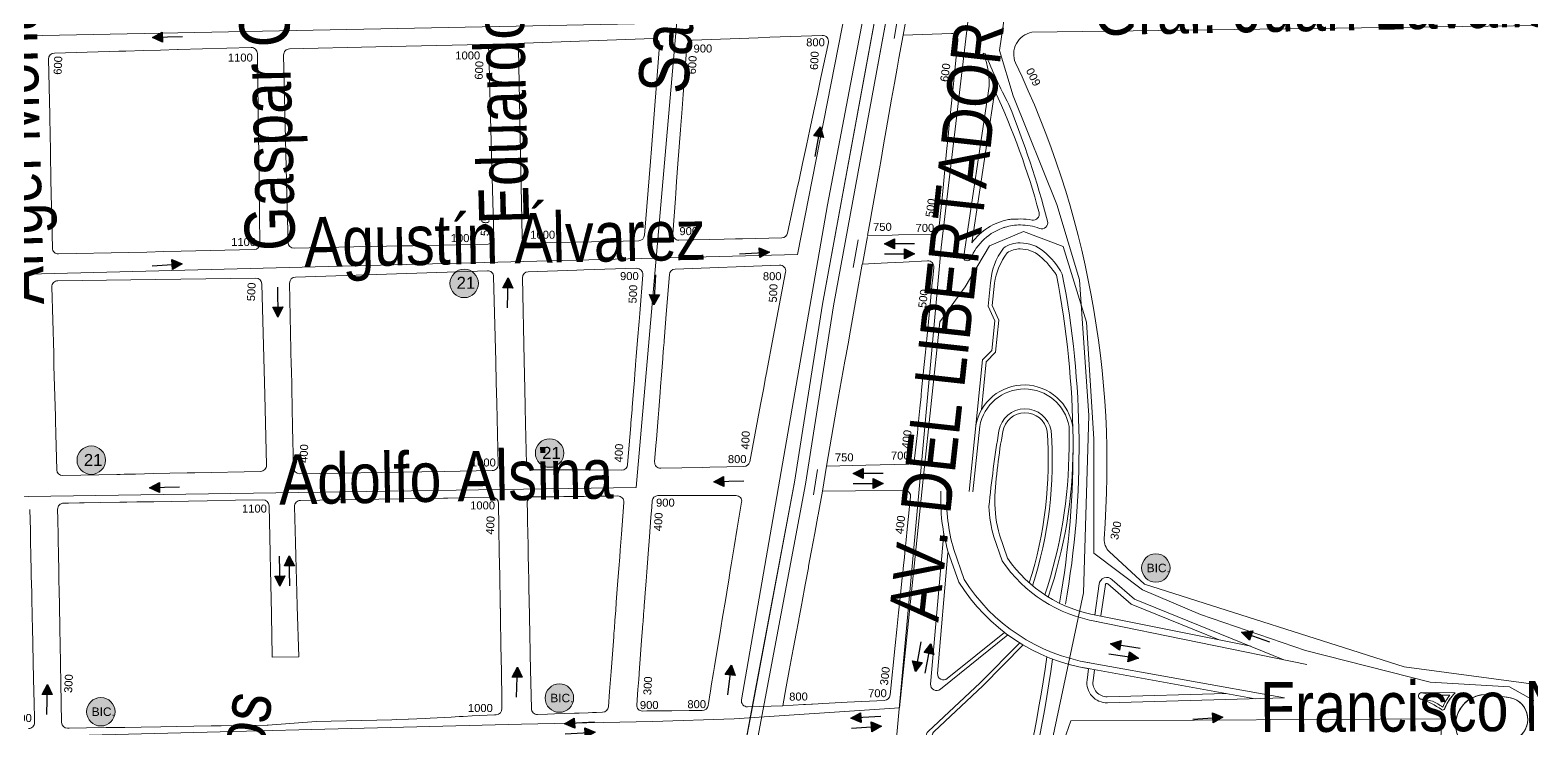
# Model space of a CAD drawing. Header units: millimetres. Extents: x 11558 to 23675, y 49449 to 61482.
# Drawn here: x 20028 to 20778, y 53735 to 54085 of the extents above; entities that cross this region are included whole.
import ezdxf

# ---------------------------------------------------------------- set-up
doc = ezdxf.new("R2010")
doc.units = ezdxf.units.MM
for name, color, linetype in [('0. plano base - nombres calles', 22, 'Continuous'), ('0. Plano Base - PLANO', 254, 'Continuous'), ('0. Plano base - sentido calles', 253, 'Continuous'), ('0. vias del tren', 252, 'VÍAS'), ('7. puesta en valor CC la lucila', 212, 'Continuous'), ('numeración', 7, 'Continuous')]:
    doc.layers.add(name, color=color, linetype=linetype)
for name, color, linetype, true_color in [('linea 161 vuelta', 7, 'Continuous', 0x9d070c), ('Linea 21 IDA Ramal F', 7, 'Continuous', 0x001861), ('Linea 21 IDA Ramal G', 7, 'Continuous', 0x001861), ('Linea 21 REGRESO Ramal F', 7, 'Continuous', 0x0a47ff), ('Linea 21 REGRO Ramal G', 7, 'Continuous', 0x0a47ff), ('Linea 29 IDA', 7, 'Continuous', 0xc7c700), ('Linea 29 REGRESO', 7, 'Continuous', 0x004285)]:
    doc.layers.add(name, color=color, linetype=linetype, true_color=true_color)
doc.layers.add('Linea Bicentenario Original', color=7, linetype='Continuous', true_color=0x0000cc, transparency=0.5)
doc.layers.get('7. puesta en valor CC la lucila').off()
doc.styles.get("Standard").update_dxf_attribs({"font": 'arial.ttf'})
doc.linetypes.add('VÍAS', pattern='A,0.15,[130,ltypeshp.shx,S=0.25,R=0,X=0,Y=0],0.15', length=0.3)

# ---------------------------------------------------------------- blocks, each defined once
blk = doc.blocks.new('MANZANAS')
at = {"layer": '0. Plano Base - PLANO', "color": 0, "linetype": 'Continuous', "lineweight": 5}
for p, q in [((5640715.64, 6178754.49, 0.54), (5640440.53, 6178606.79, 0.01)), ((5640462.45, 6178499.54), (5640437.52, 6178572.24)), ((5640462.27, 6178490.81), (5640434.83, 6178570.84)), ((5640814.53, 6178433.57, 0.54), (5640751.84, 6178411.04, 0.54)), ((5640795.04, 6178417.8, 0.54), (5640804.64, 6178421.3, 0.54)), ((5640796.75, 6178418.46, 0), (5640805.26, 6178421.52, 0)), ((5640765.49, 6178403.54, 0.54), (5640780.55, 6178411.32, 0.54)), ((5640778.66, 6178409, 0.54), (5640772.38, 6178405.75, 0.54)), ((5640765.54, 6178403.39, 0.54), (5640765.49, 6178403.54, 0.54)), ((5640772.38, 6178405.75, 0.54), (5640765.54, 6178403.39, 0.54)), ((5640766.49, 6178400.64, 0.54), (5640772.42, 6178402.37, 0.54))]:
    blk.add_line(p, q, dxfattribs=at)
at = {"layer": '0. Plano Base - PLANO', "color": 0, "linetype": 'VÍAS', "lineweight": 5, "ltscale": 4}
for points in [[(5639680.81, 6180524.12), (5639783.34, 6180236.34), (5639844.87, 6180068.15), (5639892.99, 6179931.31), (5639970.55, 6179718.54), (5640012.4, 6179598.15), (5640038.53, 6179528.43), (5640070.38, 6179443.44), (5640105.27, 6179353.98), (5640144.14, 6179250.82), (5640190.13, 6179111.92), (5640244.32, 6178961.55), (5640284.62, 6178845.33), (5640304.02, 6178789.4), (5640342.62, 6178659.07), (5640375.23, 6178552.57), (5640410.32, 6178437.98), (5640438.99, 6178352.43), (5640472.05, 6178243.02), (5640490.07, 6178183.41), (5640511.79, 6178110.6), (5640554.7, 6177974.19), (5640598.99, 6177822.86), (5640632.34, 6177705.26)], [(5639686.05, 6180526.01), (5639788.58, 6180238.23), (5639850.11, 6180070.03), (5639898.23, 6179933.19), (5639975.79, 6179720.41), (5640017.63, 6179600.04), (5640043.74, 6179530.39), (5640075.58, 6179445.43), (5640110.46, 6179355.97), (5640149.39, 6179252.67), (5640195.39, 6179113.74), (5640249.57, 6178963.4), (5640289.88, 6178847.15), (5640309.32, 6178791.1), (5640347.95, 6178660.67), (5640380.56, 6178554.19), (5640415.62, 6178439.68), (5640444.29, 6178354.11), (5640477.38, 6178244.63), (5640495.4, 6178185.01), (5640517.11, 6178112.23), (5640560.03, 6177975.8), (5640604.34, 6177824.4), (5640637.7, 6177706.78)]]:
    blk.add_lwpolyline(points, dxfattribs=at)
at = {"layer": '0. Plano Base - PLANO', "color": 0, "linetype": 'Continuous', "lineweight": 5}
for points in [[(5640312.47, 6178806.3), (5640298.3, 6178812.02), (5640291.5, 6178820.01, 0.820598), (5640286.36, 6178817.14), (5640331.1, 6178678.52), (5640389.59, 6178483.09), (5640465.61, 6178243.71, 0.47538), (5640469.94, 6178242), (5640485.26, 6178250.61)], [(5640384.04, 6178575.91), (5640405.15, 6178587.77, -0.453371), (5640409.4, 6178586.26), (5640415.07, 6178572.07), (5640415.59, 6178570.78), (5640415.72, 6178570.46), (5640418.78, 6178562.78), (5640419, 6178562.23), (5640420.59, 6178558.26), (5640421.71, 6178555.47), (5640425.86, 6178545.06), (5640427.43, 6178541.14), (5640430.21, 6178534.19), (5640432.91, 6178527.43), (5640438.23, 6178514.11), (5640444.64, 6178498.06, -0.381371), (5640443.28, 6178494.3), (5640428.02, 6178486.1), (5640425.27, 6178484.62), (5640414.43, 6178478.8)], [(5640589.32, 6178398.63, 0.132068), (5640440.27, 6178589.45)], [(5640473.33, 6178518.31, -0.052479), (5640474.28, 6178518.97, -0.009002), (5640478.47, 6178521.33, -0.049327), (5640483.87, 6178523.52, 0.555487), (5640485.23, 6178528.43, 0.045445), (5640437.52, 6178572.24)], [(5640473.39, 6178513.94, 0.013531), (5640473.51, 6178514.05, -0.088096), (5640479.83, 6178518.65, -0.092377), (5640489.14, 6178521.55, 0.608512), (5640491.01, 6178526.53, 0.032569), (5640446.92, 6178569.5)], [(5640479.94, 6178486.09, -0.147473), (5640477.63, 6178504.43, -0.169686), (5640483.9, 6178510.62, -0.1835), (5640496.29, 6178512.26, -0.094411), (5640509.76, 6178506.49, -0.076471)], [(5640481.8, 6178486.83, -0.125042), (5640480.39, 6178503.25, -0.167808), (5640485.26, 6178507.94, -0.185016), (5640495.6, 6178509.34, -0.076511), (5640507.41, 6178504.62, -0.076511)], [(5640507.41, 6178504.62, -0.091679), (5640584.39, 6178359.82)], [(5640509.76, 6178506.49, -0.091679), (5640587.25, 6178360.72, -0.091679)], [(5640418.76, 6178464.84), (5640429.6, 6178471.2), (5640432.9, 6178473.14), (5640436.4, 6178475.2), (5640446.88, 6178481.35, -0.458943), (5640451.18, 6178479.88), (5640453.74, 6178473.5), (5640453.99, 6178472.87), (5640458.09, 6178462.63), (5640461.35, 6178454.49), (5640464.55, 6178446.49), (5640467, 6178440.38), (5640469.33, 6178434.57), (5640474.13, 6178422.57), (5640474.97, 6178420.48), (5640475.33, 6178419.58), (5640477.47, 6178414.25), (5640480.6, 6178406.35), (5640482.01, 6178402.74), (5640486.78, 6178390.6, -0.376376), (5640485.44, 6178386.87), (5640466.6, 6178376.46), (5640455.2, 6178370.16), (5640449.44, 6178366.98)], [(5640539.14, 6178433.47, -0.095635), (5640566.28, 6178361.91, -0.095635)], [(5640540.85, 6178434.52, -0.096696), (5640568.39, 6178361.41, -0.096696)], [(5640530.79, 6178386.41, 0.056024), (5640539.91, 6178374.16), (5640549.17, 6178365.43, 0.206886), (5640605.05, 6178360.33, 0.206886)], [(5640531.85, 6178390.71, 0.067874), (5640542.04, 6178376.28), (5640550.94, 6178367.89, 0.205411), (5640604.12, 6178363.18)], [(5640505.93, 6178382.28, 0.082637), (5640522.94, 6178357.18), (5640534.79, 6178346, 0.216044), (5640612.53, 6178337.52, 0.216044)], [(5640508.65, 6178383.53, 0.082409), (5640525.06, 6178359.3), (5640536.6, 6178348.42, 0.215099), (5640611.6, 6178340.37, 0.215099)], [(5640453.45, 6178354.86), (5640467.94, 6178362.6), (5640489.66, 6178374.2, -0.448386), (5640493.86, 6178372.66), (5640499.79, 6178357.61), (5640501.77, 6178352.58), (5640502.38, 6178351.04), (5640503.35, 6178348.56), (5640504.95, 6178344.52), (5640505.52, 6178343.05), (5640506.44, 6178340.71), (5640508.5, 6178335.51), (5640508.69, 6178335.02), (5640511.83, 6178327.03), (5640515.2, 6178318.48), (5640518.26, 6178310.73), (5640518.29, 6178310.64), (5640521.24, 6178303.16), (5640530.35, 6178280.05, -0.36921), (5640529.07, 6178276.36), (5640513.08, 6178266.96), (5640505.29, 6178262.38), (5640502.53, 6178260.76), (5640500.57, 6178259.61), (5640498.06, 6178258.13), (5640497.6, 6178257.86), (5640495.05, 6178256.37), (5640494.2, 6178255.87), (5640485.26, 6178250.61)], [(5640614.31, 6178332.09, 0.462546), (5640628.57, 6178326.72), (5640705.99, 6178369.66)], [(5640568.73, 6178333.89), (5640551.37, 6178294.17, -0.661197), (5640545.85, 6178294.23), (5640516.82, 6178364.3)], [(5640566.69, 6178334.22), (5640551.98, 6178300.55, -0.661197), (5640546.46, 6178300.6), (5640523.29, 6178356.51)], [(5640617.13, 6178333.1, 0.462546), (5640627.12, 6178329.35), (5640679.1, 6178358.18)], [(5640613.04, 6178132.03), (5640555.7, 6178270.46, -0.185499), (5640555.64, 6178272.61), (5640567.54, 6178306.15), (5640575.84, 6178333.08)], [(5640615.82, 6178133.18), (5640558.34, 6178271.92, -0.185499), (5640558.28, 6178274.07), (5640569.44, 6178305.52), (5640577.89, 6178332.95)], [(5640591.14, 6178333.16, -0.069449), (5640630.91, 6178136.51, -0.068143)], [(5640594.21, 6178333.47, -0.069201), (5640633.91, 6178136.69)], [(5640261.54, 6178123.5, -0.026446), (5640261.27, 6178123.33), (5640240.87, 6178112.31), (5640236.42, 6178109.9), (5640221.21, 6178101.68), (5640214.22, 6178097.9), (5640205.6, 6178093.25), (5640198.41, 6178089.36), (5640190.5, 6178085.09), (5640190.26, 6178084.96), (5640181.65, 6178080.31), (5640173.99, 6178076.17), (5640173.68, 6178076), (5640173.31, 6178075.81, -0.413426), (5640169.25, 6178077.01), (5640159.85, 6178094.3), (5640155.26, 6178102.76), (5640154.79, 6178103.62), (5640150.95, 6178110.7), (5640146.67, 6178118.58), (5640146.36, 6178119.15), (5640146.28, 6178119.29), (5640137.28, 6178135.87), (5640135.87, 6178138.45), (5640134.05, 6178141.82), (5640133.66, 6178142.53), (5640132.35, 6178144.94), (5640129.91, 6178149.42), (5640129.87, 6178149.5), (5640124.97, 6178158.52), (5640123.49, 6178161.25), (5640123.46, 6178161.3), (5640121.98, 6178164.03), (5640120.82, 6178166.15), (5640118.38, 6178170.65, -0.414685), (5640119.59, 6178174.72), (5640121.71, 6178175.87), (5640126.55, 6178178.49), (5640128.71, 6178179.66), (5640135.97, 6178183.58), (5640144.29, 6178188.08), (5640147.49, 6178189.82), (5640151.86, 6178192.18), (5640159.26, 6178196.19), (5640159.31, 6178196.21), (5640174.51, 6178204.44), (5640182.68, 6178208.86), (5640195.14, 6178215.6), (5640207.26, 6178222.16, -0.412916), (5640211.32, 6178220.96), (5640222.66, 6178200.21), (5640222.98, 6178199.62), (5640226.59, 6178193.02), (5640237.3, 6178173.45), (5640237.65, 6178172.8), (5640247.37, 6178155.04), (5640247.68, 6178154.49), (5640247.69, 6178154.44), (5640259.29, 6178160.77), (5640247.03, 6178182.84), (5640243.62, 6178188.97), (5640234.86, 6178204.72), (5640231.53, 6178210.73), (5640222.79, 6178226.44, -0.418064), (5640223.99, 6178230.54), (5640249.52, 6178244.3), (5640276.57, 6178258.87), (5640287.04, 6178264.51), (5640288.84, 6178265.48), (5640294.07, 6178268.3), (5640308.5, 6178276.07, -0.413687), (5640312.56, 6178274.86), (5640318.23, 6178264.38), (5640318.5, 6178263.87), (5640324.07, 6178253.57), (5640329.88, 6178242.83), (5640330.62, 6178241.48), (5640335.69, 6178232.1), (5640336.57, 6178230.47), (5640337.5, 6178228.75), (5640337.61, 6178228.61), (5640339.08, 6178225.83), (5640342.36, 6178219.77), (5640343.93, 6178216.88), (5640347.65, 6178210), (5640348.2, 6178208.98), (5640353.8, 6178198.64), (5640358.02, 6178190.84), (5640361.4, 6178184.59, -0.403954), (5640360.28, 6178180.58), (5640359.95, 6178180.38), (5640359.46, 6178180.09), (5640349.87, 6178174.46), (5640345.93, 6178172.15), (5640344.26, 6178171.17), (5640340.82, 6178169.14), (5640331.75, 6178163.81), (5640329.64, 6178162.57), (5640322.35, 6178158.29), (5640322.28, 6178158.26), (5640317, 6178155.33), (5640315.12, 6178154.3), (5640282.05, 6178136.03), (5640261.27, 6178123.33)], [(5640106.13, 6178164.15), (5640111.07, 6178155.14), (5640111.31, 6178154.69), (5640113.54, 6178150.63), (5640114.24, 6178149.35), (5640116.81, 6178144.66), (5640117.91, 6178142.65), (5640120.09, 6178138.67), (5640121.87, 6178135.43), (5640122.02, 6178135.14), (5640126.05, 6178127.79), (5640129.04, 6178122.33), (5640130.18, 6178120.25), (5640131.92, 6178117.07), (5640132.25, 6178116.46), (5640134.33, 6178112.67), (5640138.54, 6178104.99), (5640146.8, 6178089.91), (5640152.71, 6178079.12), (5640156.3, 6178072.58), (5640157.3, 6178070.74, -0.420593), (5640156.05, 6178066.64)]]:
    blk.add_lwpolyline(points, format="xyb", dxfattribs=at)
for points in [[(5640424.93, 6178586.47), (5640423.73, 6178586.22)], [(5640414.43, 6178478.8), (5640411.74, 6178487.5), (5640411.4, 6178488.6), (5640407.21, 6178502.07), (5640402.95, 6178515.53), (5640401.96, 6178518.61), (5640400.64, 6178522.75), (5640398.37, 6178529.85), (5640393.68, 6178544.78), (5640391.27, 6178552.57), (5640389, 6178559.87), (5640387.54, 6178564.61), (5640384.04, 6178575.91)], [(5640518.44, 6178388.62), (5640494.13, 6178450.04), (5640496.01, 6178456.38), (5640490.61, 6178470.21), (5640484.21, 6178475.24), (5640479.94, 6178486.09)], [(5640505.16, 6178427.61), (5640496.24, 6178450.13), (5640498.13, 6178456.47), (5640492.27, 6178471.44), (5640485.88, 6178476.47), (5640481.8, 6178486.83)], [(5640449.44, 6178366.98), (5640439.07, 6178399.61), (5640433.42, 6178417.72), (5640432.67, 6178420.15), (5640430.77, 6178426.22), (5640428.72, 6178432.79), (5640426.16, 6178441), (5640423.6, 6178449.24), (5640418.76, 6178464.84)], [(5640547.87, 6178440.48), (5640552.75, 6178431.06)], [(5640519.64, 6178423.02), (5640519.59, 6178423.12)], [(5640520.3, 6178389.36), (5640508.17, 6178419.99)], [(5640601.57, 6178362.39), (5640679.07, 6178384.81)], [(5640602.46, 6178359.53), (5640708.09, 6178389.67)], [(5640597.51, 6178377.59), (5640602.8, 6178362.76)], [(5640600.42, 6178378.66), (5640605.65, 6178363.7)], [(5640608.68, 6178339.47), (5640705.99, 6178369.66)], [(5640609.57, 6178336.61), (5640693.14, 6178362.53)], [(5640485.26, 6178250.61), (5640482.45, 6178259.81), (5640480.02, 6178267.78), (5640476.89, 6178278.04), (5640475.36, 6178283.05), (5640474.78, 6178284.95), (5640472.52, 6178292.35), (5640472.35, 6178292.92), (5640472.17, 6178293.5), (5640470.08, 6178300.34), (5640469.81, 6178301.25), (5640467.3, 6178309.46), (5640464.78, 6178317.73), (5640464.58, 6178318.39), (5640462.49, 6178325.23), (5640462.21, 6178326.14), (5640459.67, 6178334.49), (5640457.14, 6178342.77), (5640456.95, 6178343.39), (5640453.45, 6178354.86)], [(5640614.31, 6178332.09), (5640612.3, 6178337.45)], [(5640617.12, 6178333.15), (5640615.17, 6178338.34)]]:
    blk.add_lwpolyline(points, dxfattribs=at)
for points in [[(5640377, 6178458), (5640359.68, 6178448.49), (5640356.69, 6178446.85), (5640351.74, 6178444.13), (5640331.86, 6178433.22, -0.443169), (5640327.66, 6178434.66), (5640320.73, 6178450.86), (5640319.64, 6178453.41), (5640317.34, 6178458.77), (5640313.89, 6178466.83), (5640310.51, 6178474.74), (5640307.14, 6178482.61), (5640306.23, 6178484.75), (5640303.86, 6178490.29), (5640300.2, 6178498.84), (5640290.58, 6178521.32, -0.381752), (5640291.86, 6178525.11), (5640320.37, 6178541.3), (5640325.51, 6178544.22), (5640348.26, 6178557.13, -0.488856), (5640352.63, 6178555.32), (5640357.35, 6178538.15), (5640359.62, 6178529.91), (5640361.9, 6178521.62), (5640364.01, 6178513.92), (5640364.41, 6178512.5), (5640366.56, 6178504.67), (5640369.01, 6178495.76), (5640371.22, 6178487.73), (5640371.81, 6178485.58), (5640372.15, 6178484.32), (5640372.32, 6178483.73), (5640378.45, 6178461.43, -0.347294)], [(5640278.32, 6178515.34), (5640298.64, 6178467.35), (5640301.08, 6178461.59), (5640315.5, 6178427.53, -0.38509), (5640314.18, 6178423.73), (5640265.76, 6178397.22, -0.414691), (5640261.69, 6178398.42), (5640216.67, 6178480.95, -0.409823), (5640217.83, 6178485), (5640274.08, 6178516.79, -0.447964)], [(5640159.06, 6178342.17), (5640147.72, 6178362.79), (5640113.9, 6178424.31, -0.41462), (5640115.08, 6178428.38), (5640152.98, 6178449.15), (5640199.72, 6178474.77, -0.412514), (5640203.79, 6178473.6), (5640220.01, 6178444.4), (5640249.36, 6178391.59, -0.41618), (5640248.17, 6178387.5), (5640219.64, 6178371.89), (5640219.3, 6178371.71), (5640215.17, 6178369.45), (5640214.14, 6178368.89), (5640210.24, 6178366.75), (5640209.98, 6178366.61), (5640203.58, 6178363.11), (5640197.24, 6178359.64), (5640189.35, 6178355.33), (5640163.13, 6178340.99, -0.413543)], [(5640372.22, 6178329.28), (5640369, 6178336.88), (5640367.84, 6178339.63), (5640365.33, 6178345.55), (5640363.63, 6178349.55), (5640362.06, 6178353.27), (5640358.63, 6178361.36), (5640357.45, 6178364.14), (5640355.23, 6178369.36), (5640351.98, 6178377.04), (5640351.67, 6178377.78), (5640349.94, 6178381.86), (5640348.88, 6178384.36), (5640348.54, 6178385.16), (5640345.12, 6178393.24), (5640343.31, 6178397.5), (5640335.57, 6178415.76, -0.380629), (5640336.85, 6178419.54), (5640382.23, 6178445.33, -0.481725), (5640386.58, 6178443.59), (5640396.11, 6178411.9), (5640401.06, 6178395.43), (5640401.15, 6178395.13), (5640402.27, 6178391.39), (5640402.32, 6178391.22), (5640403.5, 6178387.3), (5640405.96, 6178379.12), (5640414.35, 6178351.21, -0.354731), (5640412.91, 6178347.72), (5640397.9, 6178339.53), (5640394.83, 6178337.86), (5640376.42, 6178327.82, -0.443343)], [(5640011.78, 6178372.33), (5640035.79, 6178385.67), (5640039.94, 6178387.98), (5640040.39, 6178388.23), (5640042.63, 6178389.48), (5640043.05, 6178389.71), (5640050.68, 6178393.95), (5640058.2, 6178398.13), (5640065.51, 6178402.19), (5640065.9, 6178402.41), (5640097.8, 6178420.13, -0.418437), (5640101.9, 6178418.93), (5640122.57, 6178380.44), (5640124.55, 6178376.76), (5640128.61, 6178369.2), (5640130.23, 6178366.17), (5640131.69, 6178363.45), (5640132.22, 6178362.48), (5640133.61, 6178359.88), (5640146.88, 6178335.18, -0.411835), (5640145.68, 6178331.13), (5640113.73, 6178313.63), (5640106.06, 6178309.43), (5640098.67, 6178305.38), (5640090.81, 6178301.08), (5640059.91, 6178284.15, -0.414707), (5640055.83, 6178285.35), (5640039.51, 6178315.27), (5640039.45, 6178315.38), (5640037.55, 6178318.87), (5640035.03, 6178323.49), (5640033.3, 6178326.66), (5640031.85, 6178329.32), (5640029.29, 6178334.01), (5640028.18, 6178336.04), (5640025.16, 6178341.58), (5640023.91, 6178343.88), (5640010.6, 6178368.27, -0.411895)], [(5640315.85, 6178298.86), (5640306.24, 6178316.41), (5640302.18, 6178323.73), (5640301.93, 6178324.18), (5640297.83, 6178331.66), (5640290.97, 6178344.08), (5640271.13, 6178380.45, -0.4111), (5640272.3, 6178384.51), (5640293.5, 6178396.37), (5640296.57, 6178398.08), (5640319.64, 6178410.99, -0.447003), (5640323.87, 6178409.54), (5640331.4, 6178391.7), (5640332.98, 6178387.97), (5640336.6, 6178379.39), (5640339.8, 6178371.81), (5640341.37, 6178368.08), (5640341.64, 6178367.44), (5640343.13, 6178363.92), (5640344.4, 6178360.91), (5640346.56, 6178355.79), (5640349.75, 6178348.24), (5640349.79, 6178348.15), (5640350.13, 6178347.33), (5640350.16, 6178347.27), (5640352.79, 6178341.03), (5640353, 6178340.54), (5640353.27, 6178339.89), (5640360.89, 6178321.83, -0.392414), (5640359.5, 6178318), (5640344.18, 6178310.13), (5640336.18, 6178306.02), (5640319.85, 6178297.63, -0.406565)], [(5640213.39, 6178243.4), (5640203.67, 6178261.19), (5640194.41, 6178278.15), (5640193.99, 6178278.93), (5640189.7, 6178286.79), (5640189.13, 6178287.83), (5640169.15, 6178324.41, -0.41056), (5640170.32, 6178328.47), (5640254, 6178375.53, -0.416715), (5640258.1, 6178374.36), (5640278.59, 6178337.19), (5640278.69, 6178337), (5640283.61, 6178328.07), (5640283.64, 6178328.02), (5640288.66, 6178318.92), (5640303.44, 6178292.09, -0.416715), (5640302.24, 6178288), (5640281.12, 6178276.59), (5640271.29, 6178271.28), (5640217.45, 6178242.19, -0.41289)], [(5640420.34, 6178217.25), (5640417.32, 6178224.34), (5640416.61, 6178225.99), (5640415.29, 6178229.07), (5640413.05, 6178234.33), (5640412.15, 6178236.44), (5640407.63, 6178247), (5640405.21, 6178252.68), (5640404.25, 6178254.92), (5640404.06, 6178255.37), (5640402.46, 6178259.1), (5640401.1, 6178262.28), (5640400.87, 6178262.84), (5640400.73, 6178263.15), (5640399.26, 6178266.59), (5640399.17, 6178266.8), (5640397.46, 6178270.8), (5640395.92, 6178274.42), (5640394.13, 6178278.6), (5640390.53, 6178287.02), (5640387.21, 6178294.79), (5640383.36, 6178303.82), (5640382.07, 6178306.83), (5640381.34, 6178308.53), (5640380.11, 6178311.42, -0.392269), (5640381.39, 6178315.01), (5640387.32, 6178318.09), (5640389.79, 6178319.37), (5640397.32, 6178323.28), (5640399.78, 6178324.57), (5640416.13, 6178333.06, -0.463021), (5640420.09, 6178331.45), (5640424.19, 6178318.87), (5640427.09, 6178309.98), (5640429.93, 6178301.3), (5640430.55, 6178299.39), (5640430.85, 6178298.47), (5640431.59, 6178296.21), (5640432.37, 6178293.81), (5640433.27, 6178291.06), (5640435.26, 6178284.97), (5640438.48, 6178275.09), (5640440.61, 6178268.59), (5640443.37, 6178260.12), (5640445.94, 6178252.26), (5640446.91, 6178249.29), (5640448.99, 6178242.92), (5640449.89, 6178240.15), (5640450.06, 6178239.63), (5640451.74, 6178234.48), (5640452.06, 6178233.5, -0.364292), (5640450.62, 6178229.92), (5640449.46, 6178229.3), (5640448.73, 6178228.91), (5640445.76, 6178227.33), (5640444.87, 6178226.86), (5640437.17, 6178222.76), (5640435.1, 6178221.66), (5640428.8, 6178218.31), (5640426.19, 6178216.92), (5640424.23, 6178215.88, -0.439399)], [(5640108.91, 6178187.99), (5640100.25, 6178203.6), (5640096.89, 6178209.68), (5640095.91, 6178211.44), (5640086.27, 6178228.84), (5640083.62, 6178233.63), (5640081.71, 6178237.08), (5640080.69, 6178238.92), (5640064.59, 6178267.98, -0.417981), (5640065.79, 6178272.08), (5640097.99, 6178289.38), (5640152.94, 6178318.92, -0.410848), (5640156.99, 6178317.73), (5640183.86, 6178269.08), (5640200.84, 6178238.34, -0.415362), (5640199.66, 6178234.26), (5640170.77, 6178218.44), (5640170.57, 6178218.33), (5640169.03, 6178217.49), (5640167.4, 6178216.6), (5640159.92, 6178212.51), (5640152.72, 6178208.57), (5640144.82, 6178204.24), (5640144.27, 6178203.94), (5640139.76, 6178201.47), (5640138.13, 6178200.58), (5640136.66, 6178199.78), (5640112.97, 6178186.81, -0.4127)], [(5640326.43, 6178285.68), (5640327.34, 6178286.16), (5640333.5, 6178289.46), (5640333.94, 6178289.69), (5640337.13, 6178291.4), (5640339.94, 6178292.9), (5640340.24, 6178293.06), (5640342.89, 6178294.47), (5640346.01, 6178296.14), (5640348.95, 6178297.72), (5640353.05, 6178299.91), (5640356.89, 6178301.96), (5640359.99, 6178303.62), (5640363.75, 6178305.63, -0.440014), (5640367.93, 6178304.16), (5640370.63, 6178297.83), (5640374.16, 6178289.56), (5640377.36, 6178282.08), (5640378.72, 6178278.89), (5640380.92, 6178273.74), (5640384.18, 6178266.11), (5640387.59, 6178258.13), (5640389.21, 6178254.33), (5640391.08, 6178249.95), (5640392.66, 6178246.26), (5640393.71, 6178243.8), (5640394.39, 6178242.22), (5640397.83, 6178234.15), (5640401.23, 6178226.18), (5640405.16, 6178216.98), (5640408.17, 6178209.95, -0.382662), (5640406.88, 6178206.16), (5640404.16, 6178204.63), (5640402.45, 6178203.67), (5640400.56, 6178202.6), (5640396.73, 6178200.45), (5640394.66, 6178199.28), (5640385.96, 6178194.39), (5640382.91, 6178192.67), (5640378.52, 6178190.2, -0.418112), (5640374.42, 6178191.38), (5640365.02, 6178208.61), (5640364.7, 6178209.2), (5640361.79, 6178214.53), (5640361.35, 6178215.35), (5640361, 6178215.98), (5640356.65, 6178223.96), (5640352.46, 6178231.63), (5640348.39, 6178239.1), (5640345.88, 6178243.71), (5640344.21, 6178246.76), (5640342.78, 6178249.38), (5640341.64, 6178251.47), (5640340.02, 6178254.45), (5640338.47, 6178257.3), (5640337.16, 6178259.68), (5640335.82, 6178262.14), (5640331.82, 6178269.49), (5640330.1, 6178272.64), (5640327.35, 6178277.68), (5640325.21, 6178281.59, -0.416669)]]:
    blk.add_lwpolyline(points, format="xyb", close=True, dxfattribs=at)
at = {"layer": '0. Plano Base - PLANO', "color": 0, "linetype": 'Continuous', "lineweight": 5, "elevation": 0.54}
for points in [[(5640751.84, 6178411.04), (5640617.74, 6178387.82), (5640594.4, 6178394.24)], [(5640696.93, 6178386.49), (5640616.62, 6178378.94)], [(5640616.39, 6178375.91), (5640601.28, 6178379.59)], [(5640616.62, 6178378.94), (5640602.34, 6178382.42)], [(5640663.64, 6178380.35), (5640616.39, 6178375.91)]]:
    blk.add_lwpolyline(points, dxfattribs=at)
at = {"layer": '0. Plano Base - PLANO', "color": 0, "linetype": 'Continuous', "lineweight": 5}
for centre, radius, start, end in [((5640447.35, 6178598.01, 0.02), 11.11, 127.854, 230.3734), ((5640400.93, 6178558.06), 36.23, 20.6574, 51.00155), ((5640595.31, 6178784.63), 261.34, 229.31041, 235.40233), ((5640491.48, 6178495.25), 29.34, 128.22177, 171.59956), ((5640492.35, 6178494.8), 26.94, 134.37926, 185.6059), ((5640463.61, 6178492.2), 1.93, 226.18474, 11.41717), ((5640529.7, 6178426.73), 24.56, 35.18263, 197.54863), ((5640529.86, 6178426.66), 22.69, 37.49437, 197.28278), ((5640530.37, 6178426.41), 13.25, 37.72835, 198.0317), ((5640530.37, 6178426.41), 11.25, 37.72835, 198.0317), ((5640344.11, 6178323.6), 234.68, 8.96625, 27.24984), ((5640344.11, 6178323.6), 236.68, 8.84462, 27.24984), ((5641106.76, 6178615.78), 619.96, 198.18385, 201.71375), ((5640776.12, 6178501.5), 268.22, 197.03283, 204.39739), ((5640808.99, 6178411.18, 0.54), 11.02, 335.15826, 113.2415), ((5640809.01, 6178411.18, 0), 11, 335.11724, 109.95679), ((5640801.36, 6178404.19, 0), 15, 107.91491, 335.11848), ((5640801.36, 6178404.19, 0.54), 15, 114.91379, 333.14922), ((5640801.36, 6178404.19, 0.54), 23.2, 168.04072, 185.40854), ((5640801.36, 6178404.19, 0.54), 22, 161.07961, 185.9752), ((5640801.36, 6178404.19, 0), 22, 166.98076, 186.42712), ((5640766.39, 6178402.14, 0.54), 1.66, 122.73283, 275.00632), ((5640772.88, 6178363.1, 0.54), 37.93, 81.76958, 99.6252), ((5640772.88, 6178363.1, 0.54), 39.28, 82.11785, 90.66309), ((5640778.5, 6178401.63, 0.54), 1.02, 259.21652, 15.15195), ((5640778.5, 6178401.62, 0), 1, 261.68779, 6.42712), ((5640597.11, 6178402.5), 8.7, 206.30771, 251.82927), ((5640601.2, 6178378.73), 3.86, 72.75035, 201.67734), ((5640601.16, 6178378.83), 0.766, 70.86341, 205.34724)]:
    blk.add_arc(centre, radius, start, end, dxfattribs=at)
blk = doc.blocks.new('21 azul')
at = {"layer": 'Linea 21 IDA Ramal F', "lineweight": 211, "true_color": 0xededed}
h = blk.add_hatch(color=7, dxfattribs=at)
h.dxf.hatch_style = 1
edge = h.paths.add_edge_path()
edge.add_arc((0, 0), 7.11, 0, 360)
at = {"layer": 'Linea 21 IDA Ramal F', "lineweight": 9}
blk.add_circle((0, 0), 7.11, dxfattribs=at)
at = {"layer": 'Linea 21 IDA Ramal F', "lineweight": 211, "insert": (-3.78, 3.29), "char_height": 6, "attachment_point": 1}
blk.add_mtext_dynamic_manual_height_columns('21', width=8.5711, gutter_width=12.5, heights=[0], dxfattribs=at)
blk = doc.blocks.new('21 regreso')
at = {"layer": 'Linea 21 REGRESO Ramal F', "lineweight": 211, "true_color": 0xededed}
h = blk.add_hatch(color=7, dxfattribs=at)
h.dxf.hatch_style = 1
edge = h.paths.add_edge_path()
edge.add_arc((0, 0), 7.11, 0, 360)
at = {"layer": 'Linea 21 REGRESO Ramal F', "lineweight": 9}
blk.add_circle((0, 0), 7.11, dxfattribs=at)
at = {"layer": 'Linea 21 REGRESO Ramal F', "lineweight": 15, "insert": (-3.69, 3.1), "char_height": 6, "attachment_point": 1}
blk.add_mtext_dynamic_manual_height_columns('21', width=6.2012, gutter_width=12.5, heights=[0], dxfattribs=at)
blk = doc.blocks.new('bic. original ida')
at = {"layer": 'Linea Bicentenario Original', "lineweight": 211, "true_color": 0xededed, "transparency": 33554674}
h = blk.add_hatch(color=7, dxfattribs=at)
h.dxf.hatch_style = 1
edge = h.paths.add_edge_path()
edge.add_arc((0, 0), 7.11, 0, 360)
at = {"layer": 'Linea Bicentenario Original', "color": 165, "lineweight": 9, "true_color": 0x5e67af}
blk.add_circle((0, 0), 7.11, dxfattribs=at)
at = {"layer": 'Linea Bicentenario Original', "color": 165, "lineweight": 15, "true_color": 0x5e67af, "insert": (-4.55, 2.15), "char_height": 4.25, "attachment_point": 1}
blk.add_mtext_dynamic_manual_height_columns('BIC.', width=16.4579, gutter_width=12.5, heights=[0], dxfattribs=at)

msp = doc.modelspace()

# ---------------------------------------------------------------- hatches: boundary and pattern name
at = {"layer": '0. Plano base - sentido calles', "linetype": 'Continuous', "lineweight": 25, "ltscale": 2, "true_color": 0x1a1a1a}
h = msp.add_hatch(color=250, dxfattribs=at)
h.dxf.hatch_style = 1
h.paths.add_polyline_path([(20088.87, 54080.84), (20093.94, 54078.48), (20093.87, 54080.98)])
h.paths.add_polyline_path([(20088.87, 54080.84), (20093.87, 54080.98), (20093.8, 54083.48)])
h = msp.add_hatch(color=250, dxfattribs=at)
h.dxf.hatch_style = 1
h.paths.add_polyline_path([(20422.74, 54036.19), (20419.42, 54031.7), (20421.88, 54031.27)])
h.paths.add_polyline_path([(20422.74, 54036.19), (20421.88, 54031.27), (20424.34, 54030.84)])
h = msp.add_hatch(color=250, dxfattribs=at)
h.dxf.hatch_style = 1
h.paths.add_polyline_path([(20454.7, 53977.66), (20459.71, 53975.18), (20459.7, 53977.68)])
h.paths.add_polyline_path([(20454.7, 53977.66), (20459.7, 53977.68), (20459.69, 53980.18)])
h = msp.add_hatch(color=250, dxfattribs=at)
h.dxf.hatch_style = 1
h.paths.add_polyline_path([(20397.27, 53973.56), (20392.13, 53975.76), (20392.28, 53973.26)])
h.paths.add_polyline_path([(20397.27, 53973.56), (20392.28, 53973.26), (20392.43, 53970.77)])
h = msp.add_hatch(color=250, dxfattribs=at)
h.dxf.hatch_style = 1
h.paths.add_polyline_path([(20469.72, 53972.73), (20464.71, 53975.21), (20464.72, 53972.71)])
h.paths.add_polyline_path([(20469.72, 53972.73), (20464.72, 53972.71), (20464.74, 53970.21)])
h = msp.add_hatch(color=250, dxfattribs=at)
h.dxf.hatch_style = 1
h.paths.add_polyline_path([(20103.79, 53967.63), (20098.65, 53969.82), (20098.8, 53967.33)])
h.paths.add_polyline_path([(20103.79, 53967.63), (20098.8, 53967.33), (20098.95, 53964.83)])
h = msp.add_hatch(color=250, dxfattribs=at)
h.dxf.hatch_style = 1
h.paths.add_polyline_path([(20266.69, 53960.66), (20264.07, 53955.72), (20266.57, 53955.66)])
h.paths.add_polyline_path([(20266.69, 53960.66), (20266.57, 53955.66), (20269.07, 53955.6)])
h = msp.add_hatch(color=250, dxfattribs=at)
h.dxf.hatch_style = 1
h.paths.add_polyline_path([(20339.53, 53947.24), (20342.27, 53952.12), (20339.77, 53952.24)])
h.paths.add_polyline_path([(20339.53, 53947.24), (20339.77, 53952.24), (20337.28, 53952.36)])
h = msp.add_hatch(color=250, dxfattribs=at)
h.dxf.hatch_style = 1
h.paths.add_polyline_path([(20151.57, 53941.08), (20154, 53946.12), (20151.5, 53946.08)])
h.paths.add_polyline_path([(20151.57, 53941.08), (20151.5, 53946.08), (20149, 53946.05)])
h = msp.add_hatch(color=250, dxfattribs=at)
h.dxf.hatch_style = 1
h.paths.add_polyline_path([(20369.42, 53858.71), (20374.46, 53856.29), (20374.42, 53858.79)])
h.paths.add_polyline_path([(20369.42, 53858.71), (20374.42, 53858.79), (20374.37, 53861.29)])
h = msp.add_hatch(color=250, dxfattribs=at)
h.dxf.hatch_style = 1
h.paths.add_polyline_path([(20439.15, 53862.85), (20444.16, 53860.37), (20444.15, 53862.87)])
h.paths.add_polyline_path([(20439.15, 53862.85), (20444.15, 53862.87), (20444.14, 53865.37)])
h = msp.add_hatch(color=250, dxfattribs=at)
h.dxf.hatch_style = 1
h.paths.add_polyline_path([(20454.17, 53857.91), (20449.16, 53860.39), (20449.17, 53857.89)])
h.paths.add_polyline_path([(20454.17, 53857.91), (20449.17, 53857.89), (20449.18, 53855.39)])
h = msp.add_hatch(color=250, dxfattribs=at)
h.dxf.hatch_style = 1
h.paths.add_polyline_path([(20087.43, 53855.73), (20092.47, 53853.32), (20092.43, 53855.82)])
h.paths.add_polyline_path([(20087.43, 53855.73), (20092.43, 53855.82), (20092.39, 53858.32)])
h = msp.add_hatch(color=250, dxfattribs=at)
h.dxf.hatch_style = 1
h.paths.add_polyline_path([(20157.22, 53821.67), (20154.85, 53816.61), (20157.35, 53816.67)])
h.paths.add_polyline_path([(20157.22, 53821.67), (20157.35, 53816.67), (20159.85, 53816.74)])
h = msp.add_hatch(color=250, dxfattribs=at)
h.dxf.hatch_style = 1
h.paths.add_polyline_path([(20152.62, 53806.54), (20154.98, 53811.61), (20152.49, 53811.54)])
h.paths.add_polyline_path([(20152.62, 53806.54), (20152.49, 53811.54), (20149.99, 53811.48)])
h = msp.add_hatch(color=250, dxfattribs=at)
h.dxf.hatch_style = 1
h.paths.add_polyline_path([(20633.22, 53783.5), (20637.11, 53779.48), (20637.94, 53781.84)])
h.paths.add_polyline_path([(20633.22, 53783.5), (20637.94, 53781.84), (20638.77, 53784.19)])
h = msp.add_hatch(color=250, dxfattribs=at)
h.dxf.hatch_style = 1
h.paths.add_polyline_path([(20477.88, 53777.74), (20474.51, 53773.27), (20476.97, 53772.82)])
h.paths.add_polyline_path([(20477.88, 53777.74), (20476.97, 53772.82), (20479.43, 53772.37)])
h = msp.add_hatch(color=250, dxfattribs=at)
h.dxf.hatch_style = 1
h.paths.add_polyline_path([(20567.68, 53777.67), (20572.25, 53774.44), (20572.62, 53776.91)])
h.paths.add_polyline_path([(20567.68, 53777.67), (20572.62, 53776.91), (20573, 53779.38)])
h = msp.add_hatch(color=250, dxfattribs=at)
h.dxf.hatch_style = 1
h.paths.add_polyline_path([(20470.25, 53763.89), (20473.61, 53768.36), (20471.15, 53768.81)])
h.paths.add_polyline_path([(20470.25, 53763.89), (20471.15, 53768.81), (20468.69, 53769.26)])
h = msp.add_hatch(color=250, dxfattribs=at)
h.dxf.hatch_style = 1
h.paths.add_polyline_path([(20581.75, 53770.46), (20577.19, 53773.69), (20576.81, 53771.21)])
h.paths.add_polyline_path([(20581.75, 53770.46), (20576.81, 53771.21), (20576.43, 53768.74)])
h = msp.add_hatch(color=250, dxfattribs=at)
h.dxf.hatch_style = 1
h.paths.add_polyline_path([(20271.29, 53766.03), (20268.67, 53761.09), (20271.16, 53761.03)])
h.paths.add_polyline_path([(20271.29, 53766.03), (20271.16, 53761.03), (20273.66, 53760.97)])
h = msp.add_hatch(color=250, dxfattribs=at)
h.dxf.hatch_style = 1
h.paths.add_polyline_path([(20378.22, 53767.03), (20375.16, 53762.35), (20377.64, 53762.06)])
h.paths.add_polyline_path([(20378.22, 53767.03), (20377.64, 53762.06), (20380.13, 53761.77)])
h = msp.add_hatch(color=250, dxfattribs=at)
h.dxf.hatch_style = 1
h.paths.add_polyline_path([(20036.46, 53757.35), (20033.83, 53752.41), (20036.33, 53752.35)])
h.paths.add_polyline_path([(20036.46, 53757.35), (20036.33, 53752.35), (20038.83, 53752.29)])
h = msp.add_hatch(color=250, dxfattribs=at)
h.dxf.hatch_style = 1
h.paths.add_polyline_path([(20294.79, 53737.61), (20299.94, 53735.44), (20299.78, 53737.94)])
h.paths.add_polyline_path([(20294.79, 53737.61), (20299.78, 53737.94), (20299.62, 53740.43)])
h = msp.add_hatch(color=250, dxfattribs=at)
h.dxf.hatch_style = 1
h.paths.add_polyline_path([(20437.91, 53740.44), (20443.06, 53738.27), (20442.9, 53740.77)])
h.paths.add_polyline_path([(20437.91, 53740.44), (20442.9, 53740.77), (20442.74, 53743.26)])
h = msp.add_hatch(color=250, dxfattribs=at)
h.dxf.hatch_style = 1
h.paths.add_polyline_path([(20453.2, 53736.43), (20448.05, 53738.6), (20448.21, 53736.1)])
h.paths.add_polyline_path([(20453.2, 53736.43), (20448.21, 53736.1), (20448.38, 53733.61)])
h = msp.add_hatch(color=250, dxfattribs=at)
h.dxf.hatch_style = 1
h.paths.add_polyline_path([(20623.87, 53741.01), (20618.71, 53743.18), (20618.88, 53740.69)])
h.paths.add_polyline_path([(20623.87, 53741.01), (20618.88, 53740.69), (20619.04, 53738.19)])
h = msp.add_hatch(color=250, dxfattribs=at)
h.dxf.hatch_style = 1
h.paths.add_polyline_path([(20310.08, 53733.59), (20304.93, 53735.76), (20305.09, 53733.27)])
h.paths.add_polyline_path([(20310.08, 53733.59), (20305.09, 53733.27), (20305.25, 53730.78)])

# ---------------------------------------------------------------- linework, layer by layer
at = {"layer": '0. Plano Base - PLANO', "color": 28, "lineweight": 5, "true_color": 0x0d0d0d}
for points in [[(20459.52, 54080.34), (20462.16, 54094.95)], [(20464.07, 54082.09), (20466.71, 54096.7)], [(20464.07, 54082.09), (20466.71, 54096.7)], [(20439.13, 53965.77), (20441.64, 53979.68)], [(20443.69, 53967.52), (20446.2, 53981.43)], [(20443.69, 53967.52), (20446.2, 53981.43)], [(20423.76, 53853.94), (20425.79, 53866.53)], [(20423.76, 53853.94), (20425.79, 53866.53)], [(20419.21, 53852.19), (20421.24, 53864.78)]]:
    msp.add_lwpolyline(points, dxfattribs=at)
at = {"layer": '0. Plano base - sentido calles', "color": 250, "linetype": 'Continuous', "lineweight": 25, "ltscale": 2, "true_color": 0x1a1a1a}
for points in [[(20103.86, 54081.26), (20088.87, 54080.84), (20093.8, 54083.48), (20093.94, 54078.48), (20088.87, 54080.84)], [(20420.16, 54021.42), (20422.74, 54036.19), (20424.34, 54030.84), (20419.42, 54031.7), (20422.74, 54036.19)], [(20469.7, 53977.73), (20454.7, 53977.66), (20459.69, 53980.18), (20459.71, 53975.18), (20454.7, 53977.66)], [(20382.3, 53972.66), (20397.27, 53973.56), (20392.43, 53970.77), (20392.13, 53975.76), (20397.27, 53973.56)], [(20454.72, 53972.66), (20469.72, 53972.73), (20464.74, 53970.21), (20464.71, 53975.21), (20469.72, 53972.73)], [(20088.81, 53966.72), (20103.79, 53967.63), (20098.95, 53964.83), (20098.65, 53969.82), (20103.79, 53967.63)], [(20266.32, 53945.66), (20266.69, 53960.66), (20269.07, 53955.6), (20264.07, 53955.72), (20266.69, 53960.66)], [(20340.27, 53962.23), (20339.53, 53947.24), (20337.28, 53952.36), (20342.27, 53952.12), (20339.53, 53947.24)], [(20151.36, 53956.08), (20151.57, 53941.08), (20149, 53946.05), (20154, 53946.12), (20151.57, 53941.08)], [(20384.41, 53858.96), (20369.42, 53858.71), (20374.37, 53861.29), (20374.46, 53856.29), (20369.42, 53858.71)], [(20454.15, 53862.91), (20439.15, 53862.85), (20444.14, 53865.37), (20444.16, 53860.37), (20439.15, 53862.85)], [(20439.17, 53857.85), (20454.17, 53857.91), (20449.18, 53855.39), (20449.16, 53860.39), (20454.17, 53857.91)], [(20102.43, 53855.98), (20087.43, 53855.73), (20092.39, 53858.32), (20092.47, 53853.32), (20087.43, 53855.73)], [(20152.22, 53821.54), (20152.62, 53806.54), (20149.99, 53811.48), (20154.98, 53811.61), (20152.62, 53806.54)], [(20157.62, 53806.68), (20157.22, 53821.67), (20159.85, 53816.74), (20154.85, 53816.61), (20157.22, 53821.67)], [(20647.37, 53778.52), (20633.22, 53783.5), (20638.77, 53784.19), (20637.11, 53779.48), (20633.22, 53783.5)], [(20472.96, 53778.64), (20470.25, 53763.89), (20468.69, 53769.26), (20473.61, 53768.36), (20470.25, 53763.89)], [(20475.16, 53762.99), (20477.88, 53777.74), (20479.43, 53772.37), (20474.51, 53773.27), (20477.88, 53777.74)], [(20582.51, 53775.4), (20567.68, 53777.67), (20573, 53779.38), (20572.25, 53774.44), (20567.68, 53777.67)], [(20566.93, 53772.72), (20581.75, 53770.46), (20576.43, 53768.74), (20577.19, 53773.69), (20581.75, 53770.46)], [(20270.92, 53751.03), (20271.29, 53766.03), (20273.66, 53760.97), (20268.67, 53761.09), (20271.29, 53766.03)], [(20376.5, 53752.12), (20378.22, 53767.03), (20380.13, 53761.77), (20375.16, 53762.35), (20378.22, 53767.03)], [(20036.08, 53742.35), (20036.46, 53757.35), (20038.83, 53752.29), (20033.83, 53752.41), (20036.46, 53757.35)], [(20309.76, 53738.58), (20294.79, 53737.61), (20299.62, 53740.43), (20299.94, 53735.44), (20294.79, 53737.61)], [(20452.88, 53741.41), (20437.91, 53740.44), (20442.74, 53743.26), (20443.06, 53738.27), (20437.91, 53740.44)], [(20438.24, 53735.45), (20453.2, 53736.43), (20448.38, 53733.61), (20448.05, 53738.6), (20453.2, 53736.43)], [(20608.9, 53740.04), (20623.87, 53741.01), (20619.04, 53738.19), (20618.71, 53743.18), (20623.87, 53741.01)], [(20295.11, 53732.62), (20310.08, 53733.59), (20305.25, 53730.78), (20304.93, 53735.76), (20310.08, 53733.59)]]:
    msp.add_lwpolyline(points, dxfattribs=at)
at = {"layer": '0. vias del tren', "color": 252, "lineweight": 13, "ltscale": 5}
for points in [[(20738.23, 56135.11), (20696.54, 55832.46), (20673.6, 55654.85), (20653.21, 55511.24), (20623.94, 55286.67), (20605.58, 55160.55), (20596.62, 55086.64), (20585.7, 54996.53), (20575.42, 54901.06), (20562.35, 54791.59), (20539.12, 54647.13), (20517.89, 54488.71), (20500.07, 54367), (20491.5, 54308.43), (20465.66, 54174.98), (20445.5, 54065.43), (20423.81, 53947.58), (20409.81, 53858.44), (20388.71, 53746.11), (20377.21, 53684.91), (20362.92, 53610.29), (20338.11, 53469.45), (20307.65, 53314.74), (20283.02, 53195.01)], [(20743.75, 56134.37), (20702.05, 55831.73), (20679.11, 55654.11), (20658.72, 55510.49), (20629.45, 55285.91), (20611.09, 55159.81), (20602.15, 55085.97), (20591.23, 54995.89), (20580.95, 54900.43), (20567.86, 54790.82), (20544.63, 54646.32), (20523.4, 54487.94), (20505.58, 54366.2), (20496.98, 54307.5), (20471.13, 54173.94), (20450.98, 54064.43), (20429.3, 53946.64), (20415.29, 53857.49), (20394.18, 53745.09), (20382.68, 53683.87), (20368.39, 53609.28), (20343.58, 53468.43), (20313.1, 53313.64), (20288.47, 53193.89)]]:
    msp.add_lwpolyline(points, dxfattribs=at)
at = {"layer": 'linea 161 vuelta', "lineweight": 15}
msp.add_lwpolyline([(20013.12, 55131.85), (20354.35, 55141.12), (20583.9, 55145.83), (20538.49, 54809.74), (20364.79, 54688.66), (20373.64, 54435.33), (20365.61, 54321.32), (20346.65, 54088.05), (19611.42, 54073.56)], dxfattribs=at)
at = {"layer": 'Linea 21 IDA Ramal G', "lineweight": 15}
msp.add_lwpolyline([(19622.95, 53952.26), (20411.33, 53972.28), (20470.78, 54275.39), (20494.77, 54407.29), (20513.17, 54549.42), (20496.95, 54581.51), (20505.09, 54623.89), (20525.52, 54644.72), (20544.92, 54759.6), (20570.29, 54957.7), (20595.5, 55147.39), (20621.65, 55352.1), (20642.15, 55506), (20328.39, 55511.93), (19744.84, 55486.31), (19754.73, 55639.59), (19754.32, 55654.77), (19762.07, 55774.32), (19763.11, 55794.19), (19772.61, 55942.01), (19778.52, 56030.41), (19782.19, 56099.71)], dxfattribs=at)
at = {"layer": 'Linea 21 REGRO Ramal G', "lineweight": 15}
msp.add_lwpolyline([(19746.86, 56088.52), (19733.27, 55892.58), (19721.39, 55710.24), (19707.82, 55482.44), (19688.18, 55339.11), (19677.31, 55196), (19672.94, 55119.12), (20354.28, 55138.65), (20368.79, 54702.2), (20377.28, 54435.03), (20357.5, 54163.52), (20330.65, 53855.9), (19576.6, 53844.62)], dxfattribs=at)
at = {"layer": 'Linea 29 IDA', "lineweight": 15}
msp.add_lwpolyline([(21019.98, 56597.26), (20869.64, 56593.55), (20799.67, 56162.85), (20767.05, 55916.18), (20754.35, 55824.42), (20730.16, 55668.86), (20693.21, 55453.62), (20665.68, 55270.22), (20635.65, 55038.02), (20603.52, 54811.51), (20579.12, 54649.56), (20554.5, 54486.06), (20510.44, 54207.18), (20483.1, 53975.77), (20436.04, 53459.58), (20433.08, 53392.34), (20431.06, 53381.34), (20424.24, 53211.15)], dxfattribs=at)
at = {"layer": 'Linea 29 REGRESO', "lineweight": 15}
msp.add_lwpolyline([(20433.02, 53215.23), (20437.53, 53366.17), (20444.4, 53407), (20455.15, 53470.9), (20462.74, 53505.85), (20473.48, 53536.38), (20484.23, 53560.68), (20491.53, 53576.43), (20526.32, 53672.05), (20554.29, 53803.16), (20556.95, 53891.91), (20552.17, 53959.67), (20540.86, 53997.27), (20519.15, 54051.74), (20512.31, 54074.39), (20530.64, 54200.17), (20548.58, 54323.46), (20565.33, 54450.35), (20583.9, 54572.04), (20596.68, 54664.53), (20615.85, 54788.05), (20635.63, 54924.9)], dxfattribs=at)
at = {"layer": 'Linea Bicentenario Original', "color": 165, "lineweight": 15, "true_color": 0x5e67af}
msp.add_lwpolyline([(20779.29, 53749.36), (20767.19, 53756.15), (20727.54, 53758.47), (20665.25, 53774.4), (20612.67, 53792.39), (20583.64, 53804.66), (20559.42, 53823.06), (20559.42, 53880.15), (20555.75, 53938.57), (20544.14, 53976.36), (20524.24, 53983.82), (20507.32, 53976.69), (20495.04, 53956.14), (20482.4, 53938.72), (20474.02, 53860.08), (20462.24, 53745.69), (20379.59, 53740.16), (20338.86, 53738.9), (20273.41, 53737.53), (20037.69, 53731.47), (19756.5, 53732.18)], dxfattribs=at)
at = {"layer": 'Linea Bicentenario Original', "color": 14, "lineweight": 15, "true_color": 0x8c0d0d}
msp.add_lwpolyline([(20730.02, 53676.8), (20733.26, 53740.12), (20547.97, 53739.21), (20544.41, 53729.18)], dxfattribs=at)

# ---------------------------------------------------------------- block references
at = {"layer": '0. Plano Base - PLANO', "color": 28, "lineweight": 5, "true_color": 0x0d0d0d, "rotation": 332.5463477508169}
msp.add_blockref('MANZANAS', (-7833237.48, -2828296.13), dxfattribs=at)
at = {"layer": '7. puesta en valor CC la lucila', "color": 250, "lineweight": 30, "rotation": 332.5463477508169}
msp.add_blockref('MANZANAS', (-7833237.48, -2828296.13), dxfattribs=at)
at = {"layer": 'Linea 21 IDA Ramal G', "color": 188, "lineweight": 15, "true_color": 0x0a090b}
msp.add_blockref('21 azul', (20244.68, 53957.9), dxfattribs=at)
at = {"layer": 'Linea 21 REGRO Ramal G', "color": 188, "lineweight": 15, "true_color": 0x0a090b}
for p in [(20058.31, 53869.51), (20287.38, 53873.06)]:
    msp.add_blockref('21 regreso', p, dxfattribs=at)
at = {"layer": 'Linea Bicentenario Original', "lineweight": 15}
for p in [(20590.37, 53815.61), (20292.3, 53750.56), (20063.1, 53743.71)]:
    msp.add_blockref('bic. original ida', p, dxfattribs=at)

# ---------------------------------------------------------------- texts
at = {"layer": '0. plano base - nombres calles', "color": 250, "lineweight": 15, "true_color": 0x1a1a1a, "char_height": 25, "attachment_point": 1}
for s, insert, rotation in [('{\\fArial Narrow|b0|i0|c0|p34;Saturnino Segurola}', (20331.39, 54054.24), 85.10486), ('{\\fArial Narrow|b0|i0|c0|p34;Eduardo Madero}', (20252.22, 53987.08), 91.4748), ('{\\fArial Narrow|b0|i0|c0|p34;Gaspar Campos}', (20135.29, 53973.79), 91.4748), ('{\\fArial Narrow|b0|i0|c0|p34;Ángel Monasterio}', (20009.79, 53946.86), 91.4748), ('{\\fArial Narrow|b0|i0|c0|p34;Gral. Juan Lavalle}', (20558.8, 54107.03), 1.07441), ('{\\fArial Narrow|b0|i0|c0|p34;AV. DEL LIBERTADOR}', (20456.8, 53790.93), 83.70811), ('{\\fArial Narrow|b0|i0|c0|p34;Agustín Álvarez}', (20164.37, 53990.99), 1.07441), ('{\\fArial Narrow|b0|i0|c0|p34;Adolfo Alsina}', (20151.84, 53872.29), 1.07441), ('{\\fArial Narrow|b0|i0|c0|p34;Francisco N. de Laprida}', (20642.42, 53758.53), 0.24932), ('{\\fArial Narrow|b0|i0|c0|p34;Gaspar Campos}', (20091.24, 53549.51), 80.86717)]:
    msp.add_mtext_dynamic_manual_height_columns(s, width=329.255, gutter_width=12.5, heights=[0], dxfattribs=dict(at, insert=insert, rotation=rotation))
at = {"layer": 'numeración', "color": 251, "true_color": 0x606162, "char_height": 4, "attachment_point": 1}
for s, insert, rotation in [('900', (20359.32, 54077.32), 0.32563), ('800', (20415.61, 54080.43), 0.32563), ('600', (20039.43, 54062.33), 87.21168), ('600', (20249.9, 54059.89), 87.21168), ('600', (20356.46, 54062.55), 87.21168), ('600', (20417.49, 54064.77), 87.21168), ('600', (20482.49, 54059.01), 81.81096), ('600', (20529.46, 54056.04), 116.33597), ('500', (20475.17, 53991.35), 81.81096), ('500', (20252.92, 53981.68), 87.21168), ('900', (20352.26, 53986.02), 0.32563), ('750', (20449.04, 53988.14), 0.32563), ('700', (20470.27, 53987.63), 0.32563), ('900', (20322.58, 53963.54), 0.32563), ('500', (20136.06, 53949.12), 87.21168), ('500', (20326.79, 53948.02), 87.21168), ('800', (20393.97, 53963.47), 0.32563), ('500', (20396.9, 53948.47), 87.21168), ('500', (20471.56, 53945.88), 83.3043), ('400', (20383.04, 53874.95), 87.21168), ('400', (20463.3, 53875.58), 83.3043), ('400', (20162.33, 53868.28), 87.21168), ('400', (20319.76, 53868.53), 87.21168), ('700', (20457.98, 53873.78), 0.32563), ('800', (20376.47, 53872.04), 0.32563), ('750', (20429.97, 53872.89), 0.32563), ('900', (20340.57, 53850.25), 0.32563), ('400', (20255.49, 53832.38), 87.21168), ('400', (20339.47, 53834.13), 87.21168), ('400', (20460.1, 53832.82), 83.3043), ('300', (20567.53, 53830.19), 78.99751), ('300', (20044.72, 53753.26), 87.21168), ('300', (20334.19, 53752.16), 87.21168), ('300', (20452.45, 53757.2), 83.3043), ('800', (20407.11, 53753.3), 0.32563), ('700', (20446.57, 53754.95), 0.32563), ('900', (20332.51, 53749.06), 0.32563), ('800', (20356.24, 53749.49), 0.32563)]:
    msp.add_mtext_dynamic_manual_height_columns(s, width=16.0314, gutter_width=12.5, heights=[0], dxfattribs=dict(at, insert=insert, rotation=rotation))
for s, insert in [('1100', (20126.61, 54072.82)), ('1000', (20240.26, 54073.88)), ('1100', (20128.25, 53980.59)), ('1000', (20237.98, 53982.56)), ('1000', (20277.74, 53984.24)), ('1000', (20248.07, 53870.35)), ('1100', (20133.66, 53847.31)), ('1000', (20247.68, 53848.89)), ('1000', (20246.57, 53747.6)), ('1200', (20016.17, 53742.6))]:
    msp.add_mtext_dynamic_manual_height_columns(s, width=16.0314, gutter_width=12.5, heights=[0], dxfattribs=dict(at, insert=insert))

doc.saveas('drawing.dxf')
